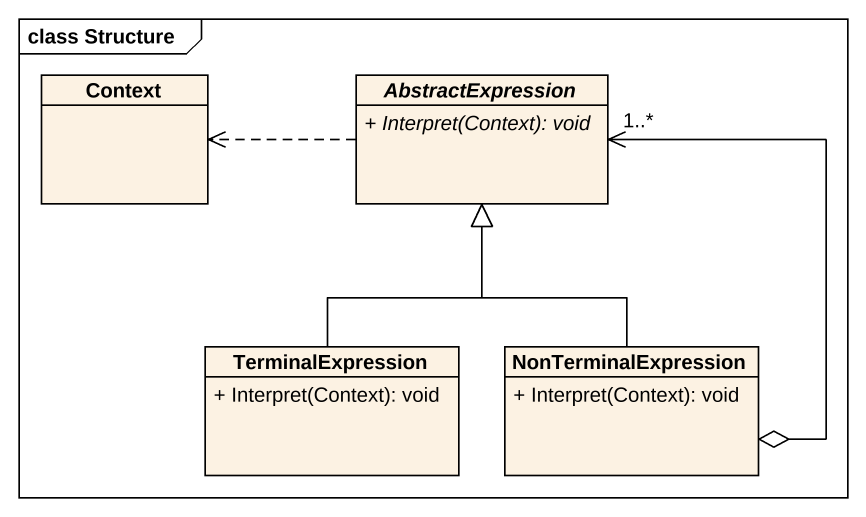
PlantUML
@startuml
mainframe class Structure
hide circle
hide empty members
skinparam classAttributeIconSize 0
class Context
abstract class AbstractExpression {
  {abstract} + Interpret(Context): void
}
class TerminalExpression {
  + Interpret(Context): void
}
class NonTerminalExpression {
  + Interpret(Context): void
}
AbstractExpression .left.> Context
TerminalExpression -up-|> AbstractExpression
NonTerminalExpression o-up-> "1..*" AbstractExpression
NonTerminalExpression -up-|> AbstractExpression
@enduml
